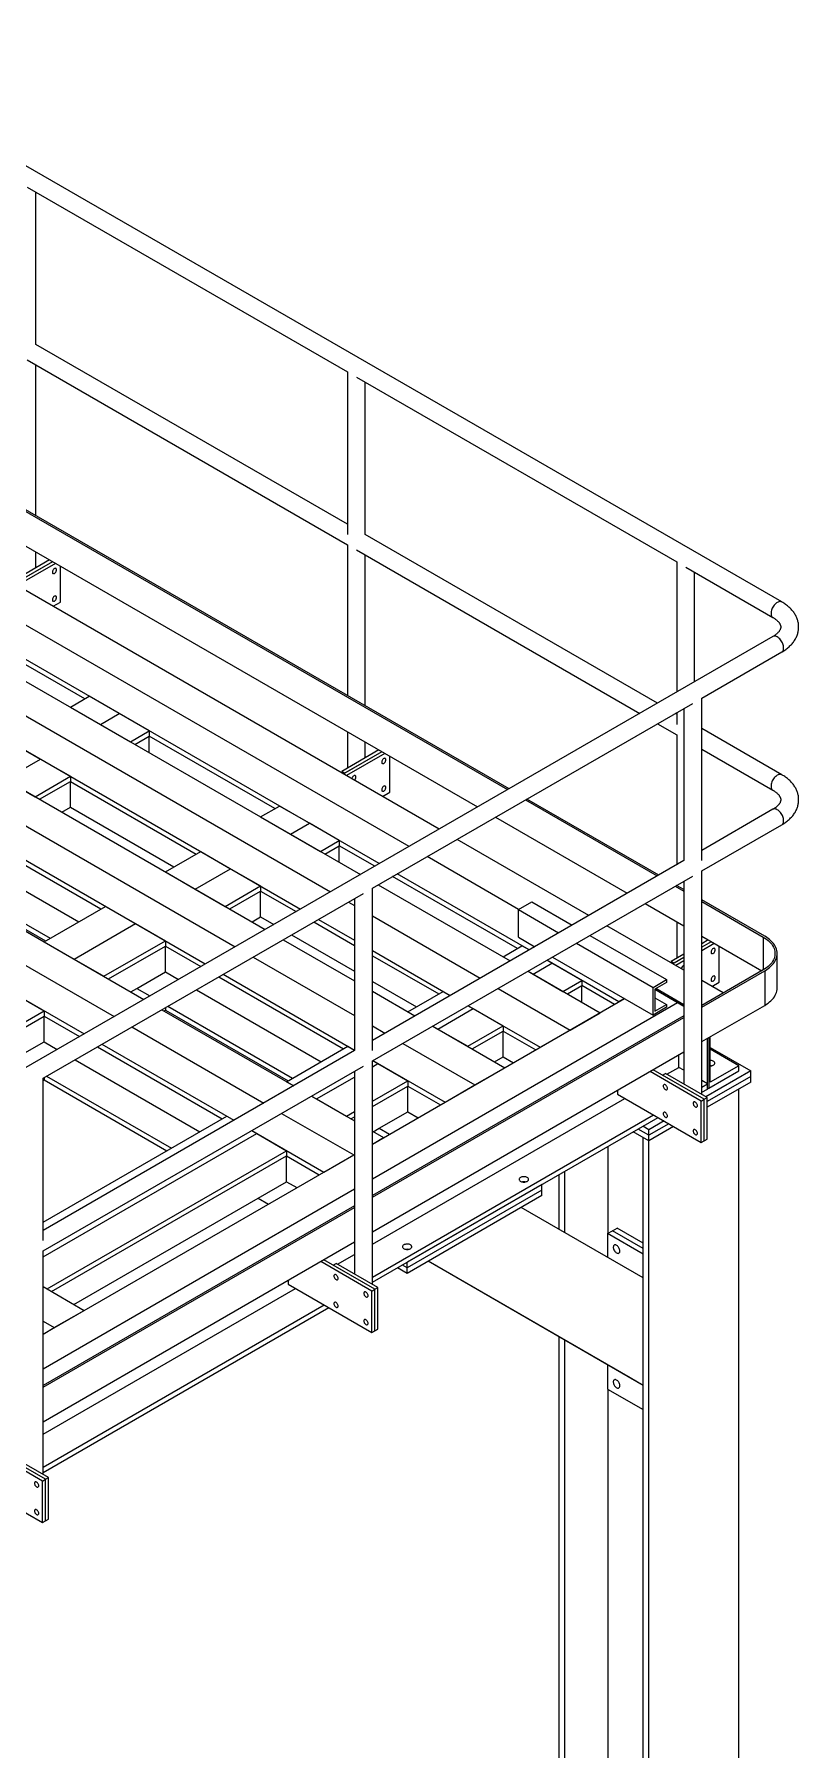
# Model space of a CAD drawing. Header units: millimetres. Extents: x 0 to 16187, y -20471 to 6290.
# Drawn here: x 861.4 to 951.6, y 1918.7 to 2121.3 of the extents above; entities that cross this region are included whole.
import ezdxf

# ---------------------------------------------------------------- set-up
doc = ezdxf.new("R2010")
doc.units = ezdxf.units.MM

msp = doc.modelspace()

# ---------------------------------------------------------------- linework, layer by layer
at = {"color": 7, "linetype": 'Continuous', "lineweight": 25}
for p, q in [((949.62123, 2054.26641), (798.68929, 2141.39757)), ((860.48861, 2103.28523), (898.32439, 2081.44309)), ((861.54352, 2084.69907), (861.54352, 2102.67624)), ((797.98505, 2100.93897), (917.23522, 2032.09731)), ((917.412, 2032.19936), (798.16183, 2101.04102)), ((797.98505, 2096.85626), (913.69911, 2030.05596)), ((909.15926, 2027.43516), (794.6263, 2093.55363)), ((905.62372, 2025.39414), (791.09076, 2091.51261)), ((792.39891, 2084.1037), (899.8608, 2022.06727)), ((902.08819, 2023.35312), (794.6263, 2085.38955)), ((898.32439, 2063.46592), (861.54352, 2084.69907)), ((788.86338, 2082.06268), (896.32527, 2020.02625)), ((860.48861, 2082.87171), (898.32439, 2061.02957)), ((861.54352, 2064.45155), (861.54352, 2082.26272)), ((785.32784, 2080.02166), (892.78973, 2017.98523)), ((898.32439, 2081.44309), (898.32439, 2062.24785)), ((899.37948, 2080.834), (937.21527, 2058.99187)), ((900.43439, 2062.24785), (900.43439, 2080.22501)), ((781.15591, 2077.61326), (888.6178, 2015.57683)), ((777.62038, 2075.57224), (885.08227, 2013.53581)), ((774.08484, 2073.53122), (881.54674, 2011.49479)), ((766.837, 2069.34713), (874.29889, 2007.3107)), ((763.30147, 2067.30611), (870.76336, 2005.26968)), ((759.76593, 2065.26509), (867.22782, 2003.22866)), ((934.94876, 2042.32312), (900.43439, 2062.24785)), ((861.54352, 2058.29892), (861.54352, 2060.16474)), ((898.32439, 2061.02957), (898.32439, 2043.2184)), ((899.37948, 2060.42048), (932.83859, 2041.10495)), ((900.43439, 2042.00033), (900.43439, 2059.81149)), ((863.15954, 2059.23183), (858.77856, 2056.70274)), ((863.5131, 2059.02773), (858.97324, 2056.40693)), ((863.5131, 2059.02773), (859.13211, 2056.49864)), ((863.86665, 2058.82363), (859.3268, 2056.20282)), ((864.43541, 2054.25272), (864.43541, 2058.49529)), ((937.21527, 2058.99187), (937.21527, 2043.63155)), ((938.27035, 2058.38278), (948.56632, 2052.43905)), ((939.32527, 2044.84962), (939.32527, 2057.77379)), ((867.31679, 2042.81381), (846.10367, 2055.05989)), ((863.57013, 2053.7532), (864.43541, 2054.25272)), ((948.56632, 2050.18437), (724.3074, 1920.72245)), ((940.16566, 2042.89842), (949.62123, 2048.35701)), ((865.61982, 2041.83417), (867.8472, 2043.12002)), ((865.61982, 2041.83417), (869.15535, 2039.79315)), ((871.38274, 2041.079), (867.8472, 2043.12002)), ((901.27479, 2020.4472), (939.11058, 2042.28933)), ((937.21527, 2041.0147), (937.05893, 2041.10495)), ((937.21527, 2041.1952), (937.21527, 2039.79662)), ((938.05566, 2041.68035), (938.05566, 2023.70318)), ((940.16566, 2023.70318), (940.16566, 2042.89842)), ((869.15535, 2039.79315), (871.38274, 2041.079)), ((869.15535, 2039.79315), (872.69088, 2037.75213)), ((874.91827, 2039.03798), (871.38274, 2041.079)), ((934.94876, 2039.88677), (937.21527, 2038.57835)), ((949.62123, 2033.85289), (940.16566, 2039.31147)), ((858.54875, 2037.75213), (862.08428, 2035.71111)), ((872.69088, 2037.75213), (874.91827, 2039.03798)), ((873.2213, 2037.44593), (874.91827, 2038.42557)), ((874.91827, 2039.03798), (874.91827, 2038.42557)), ((874.91827, 2036.46629), (874.91827, 2038.42557)), ((889.76743, 2029.85334), (874.91827, 2038.42557)), ((898.32439, 2038.9316), (898.32439, 2034.62962)), ((900.43439, 2035.8477), (900.43439, 2037.71352)), ((937.21527, 2038.57835), (937.21527, 2023.21803)), ((857.91235, 2033.30271), (862.08428, 2035.71111)), ((862.08428, 2035.71111), (865.61982, 2033.67009)), ((902.05042, 2036.78061), (897.66943, 2034.25152)), ((902.40397, 2036.57651), (897.86412, 2033.9557)), ((902.40397, 2036.57651), (898.02299, 2034.04742)), ((902.75752, 2036.3724), (898.21767, 2033.7516)), ((903.32629, 2031.8015), (903.32629, 2036.04407)), ((940.16566, 2036.87512), (948.56632, 2032.02553)), ((857.91235, 2033.30271), (861.44789, 2031.26169)), ((861.44789, 2031.26169), (865.61982, 2033.67009)), ((861.9783, 2030.95549), (865.61982, 2033.05769)), ((865.61982, 2033.67009), (865.61982, 2033.05769)), ((865.61982, 2030.01544), (865.61982, 2033.05769)), ((865.61982, 2033.05769), (880.46897, 2024.48545)), ((898.02299, 2034.04742), (897.66943, 2034.25152)), ((897.66943, 2034.25152), (897.66943, 2034.06809)), ((902.461, 2031.30198), (903.32629, 2031.8015)), ((935.09254, 2021.9926), (919.52217, 2030.98119)), ((864.61325, 2029.43436), (865.61982, 2030.01544)), ((865.61982, 2030.01544), (877.83402, 2022.96433)), ((888.07046, 2028.8737), (890.29784, 2030.15954)), ((893.83338, 2028.11852), (890.29784, 2030.15954)), ((919.34539, 2030.87914), (934.91576, 2021.89055)), ((948.56632, 2029.77085), (940.16566, 2024.92125)), ((888.07046, 2028.8737), (891.60599, 2026.83268)), ((891.60599, 2026.83268), (893.83338, 2028.11852)), ((897.36891, 2026.0775), (893.83338, 2028.11852)), ((915.80928, 2028.83778), (931.37965, 2019.8492)), ((940.16566, 2022.4849), (949.62123, 2027.94349)), ((854.37682, 2026.56724), (869.22598, 2017.99501)), ((891.60599, 2026.83268), (895.14152, 2024.79166)), ((895.14152, 2024.79166), (897.36891, 2026.0775)), ((895.67194, 2024.48545), (897.36891, 2025.46509)), ((897.36891, 2026.0775), (897.36891, 2025.46509)), ((897.36891, 2023.50581), (897.36891, 2025.46509)), ((901.55777, 2023.04691), (897.36891, 2025.46509)), ((926.8398, 2017.2284), (911.26943, 2026.21698)), ((854.37682, 2023.525), (866.59103, 2016.47388)), ((876.82746, 2022.38325), (880.99939, 2024.79166)), ((880.99939, 2024.79166), (884.53492, 2022.75063)), ((938.05566, 2023.70318), (901.27479, 2002.47003)), ((918.5457, 2017.93444), (907.73389, 2024.17596)), ((851.00038, 2021.57582), (863.21459, 2014.52471)), ((876.82746, 2022.38325), (880.36299, 2020.34223)), ((880.36299, 2020.34223), (884.53492, 2022.75063)), ((884.53492, 2022.75063), (888.07046, 2020.70961)), ((901.27479, 2000.03368), (939.11058, 2021.87581)), ((901.97097, 2020.8491), (917.54134, 2011.86051)), ((918.40525, 2013.32107), (903.66794, 2021.82874)), ((919.76873, 2013.14636), (904.19836, 2022.13494)), ((938.05566, 2021.26683), (938.05566, 1997.30303)), ((940.16566, 1996.08495), (940.16566, 2022.4849)), ((854.37682, 2019.01424), (862.68417, 2014.21851)), ((862.38392, 1997.99598), (900.2197, 2019.83811)), ((880.36299, 2020.34223), (883.89853, 2018.30121)), ((883.89853, 2018.30121), (888.07046, 2020.70961)), ((884.42894, 2017.99501), (888.07046, 2020.09721)), ((888.07046, 2020.70961), (888.07046, 2020.09721)), ((888.07046, 2017.05496), (888.07046, 2020.09721)), ((888.07046, 2020.09721), (892.25932, 2017.67903)), ((898.43544, 2018.80808), (899.16479, 2018.38703)), ((899.16479, 2019.22912), (899.16479, 2001.25195)), ((901.27479, 2001.25195), (901.27479, 2020.4472)), ((918.5114, 2017.91464), (920.10239, 2018.8331)), ((920.10239, 2018.8331), (924.86096, 2016.08604)), ((937.02593, 2020.67238), (938.05566, 2020.07793)), ((938.05566, 2020.28203), (937.20271, 2020.77443)), ((937.21527, 2020.78168), (937.21527, 2020.76718)), ((947.60178, 2014.77117), (940.16566, 2019.06395)), ((940.16566, 2018.85985), (947.425, 2014.66912)), ((862.50855, 2014.11712), (869.75639, 2018.30121)), ((869.75639, 2018.30121), (873.29193, 2016.26019)), ((887.06389, 2016.47388), (888.07046, 2017.05496)), ((888.07046, 2017.05496), (889.62437, 2016.15791)), ((901.27479, 2017.16896), (914.00581, 2009.81949)), ((918.5114, 2017.91464), (923.26997, 2015.16758)), ((918.5114, 2014.64848), (918.5114, 2017.91464)), ((933.48983, 2018.63102), (938.05566, 2015.99522)), ((866.04408, 2012.0761), (873.29193, 2016.26019)), ((873.29193, 2016.26019), (876.82746, 2014.21917)), ((891.73454, 2014.93973), (899.16479, 2010.65034)), ((894.36949, 2016.46086), (899.16479, 2013.69259)), ((894.89991, 2016.76706), (899.16479, 2014.30499)), ((926.97113, 2014.86786), (936.0123, 2009.64851)), ((938.05566, 2010.75362), (928.94997, 2016.01022)), ((937.21527, 2016.48037), (937.21527, 2012.1784)), ((940.16566, 2014.77715), (947.24765, 2010.6888)), ((862.50855, 2014.11712), (866.04408, 2012.0761)), ((869.57961, 2010.03508), (876.82746, 2014.21917)), ((870.11003, 2009.72888), (876.82746, 2013.60676)), ((876.82746, 2014.21917), (876.82746, 2013.60676)), ((876.82746, 2010.56452), (876.82746, 2013.60676)), ((876.82746, 2013.60676), (881.01632, 2011.18859)), ((890.72798, 2014.35865), (899.16479, 2009.48819)), ((901.27479, 2013.08692), (910.47028, 2007.77847)), ((916.70828, 2012.34143), (918.93567, 2013.62727)), ((918.5114, 2014.64848), (920.44109, 2013.5345)), ((919.76873, 2013.14636), (918.93567, 2013.62727)), ((925.38014, 2013.9494), (934.42131, 2008.73005)), ((940.94129, 2014.32939), (940.16566, 2013.88162)), ((941.29484, 2014.12528), (940.16566, 2013.47342)), ((941.6484, 2013.92118), (940.16566, 2013.06522)), ((942.21716, 2009.35028), (942.21716, 2013.59284)), ((947.425, 2014.66912), (947.425, 2010.79119)), ((949.06624, 2008.64745), (949.06624, 2012.73015)), ((866.04408, 2012.0761), (869.57961, 2010.03508)), ((887.19244, 2012.31763), (899.16479, 2005.40615)), ((901.27479, 2012.47451), (909.1068, 2007.95319)), ((916.70828, 2012.34143), (917.54134, 2011.86051)), ((920.24382, 2010.30041), (922.4712, 2011.58625)), ((922.4712, 2011.58625), (921.8789, 2011.92818)), ((930.3908, 2007.01437), (921.8789, 2011.92818)), ((926.00674, 2009.54523), (922.4712, 2011.58625)), ((922.55126, 2012.31632), (934.42131, 2005.46389)), ((938.05566, 2012.66355), (936.5603, 2011.8003)), ((936.91386, 2011.59619), (936.5603, 2011.8003)), ((936.5603, 2011.8003), (936.5603, 2011.61687)), ((938.05566, 2012.25534), (936.75499, 2011.50448)), ((938.05566, 2012.25534), (936.91386, 2011.59619)), ((938.05566, 2011.84714), (937.10854, 2011.30038)), ((947.425, 2010.79119), (940.16566, 2006.60046)), ((873.45102, 2008.61534), (876.82746, 2010.56452)), ((876.82746, 2010.56452), (878.38137, 2009.66746)), ((883.12649, 2009.97041), (897.8638, 2001.46274)), ((883.65691, 2010.27661), (899.16479, 2001.3241)), ((901.27479, 2009.43226), (906.47185, 2006.43206)), ((919.65152, 2010.64234), (920.24382, 2010.30041)), ((919.65152, 2010.64234), (928.16341, 2005.72853)), ((920.24382, 2010.30041), (923.77935, 2008.25939)), ((923.77935, 2008.25939), (926.00674, 2009.54523)), ((924.30977, 2007.95319), (926.00674, 2008.93283)), ((926.00674, 2009.54523), (926.00674, 2008.93283)), ((926.00674, 2006.97355), (926.00674, 2008.93283)), ((929.86038, 2006.70817), (926.00674, 2008.93283)), ((934.42131, 2008.73005), (936.0123, 2009.64851)), ((934.42131, 2005.46389), (934.42131, 2008.73005)), ((936.0123, 2009.3219), (934.63344, 2008.5259)), ((936.0123, 2009.64851), (936.0123, 2009.3219)), ((940.16566, 2006.39636), (947.60178, 2010.68913)), ((942.70779, 2008.068), (940.16566, 2009.53554)), ((941.35187, 2008.85076), (942.21716, 2009.35028)), ((947.60178, 2010.68913), (947.60178, 2006.60643)), ((858.97301, 2007.99406), (862.50855, 2005.95304)), ((872.74498, 2008.20775), (873.45102, 2008.61534)), ((873.45102, 2008.61534), (875.00494, 2007.71829)), ((880.49154, 2008.44929), (895.22885, 1999.94162)), ((901.27479, 2008.27011), (906.29835, 2005.37007)), ((901.27479, 1990.20605), (931.06315, 2007.40251)), ((901.27479, 1986.12401), (937.30277, 2006.92252)), ((905.46528, 2005.85099), (909.63721, 2008.25939)), ((909.63721, 2008.25939), (910.47028, 2007.77847)), ((916.11598, 2008.60132), (924.62788, 2003.68751)), ((931.06315, 2007.40251), (930.3908, 2007.01437)), ((934.63344, 2008.5259), (934.63344, 2005.91297)), ((938.05566, 2006.48789), (934.63344, 2008.46349)), ((937.30277, 2006.92252), (934.63344, 2008.46349)), ((934.63344, 2007.50496), (936.0123, 2006.70897)), ((934.63344, 2005.91297), (936.0123, 2006.70897)), ((938.05566, 2006.67158), (934.73849, 2008.58654)), ((936.0123, 2006.70897), (936.0123, 2006.38235)), ((938.05566, 2006.48789), (937.30277, 2006.92252)), ((834.22428, 1989.62488), (862.50855, 2005.95304)), ((834.75469, 1989.31867), (862.50855, 2005.34063)), ((862.50855, 2005.95304), (862.50855, 2005.34063)), ((862.50855, 2002.29838), (862.50855, 2005.34063)), ((862.50855, 2005.34063), (866.69741, 2002.92245)), ((876.40906, 2006.09252), (891.97943, 1997.10394)), ((876.65183, 2005.95237), (876.82746, 2006.05376)), ((876.82746, 2006.33406), (876.82746, 2006.05376)), ((876.82746, 2006.05376), (891.322, 1997.68624)), ((877.11511, 2006.50011), (891.85242, 1997.99245)), ((938.05566, 2005.38238), (901.27479, 1984.14923)), ((901.27479, 1983.94513), (938.05566, 2005.17828)), ((905.46528, 2005.85099), (906.29835, 2005.37007)), ((909.00082, 2003.80997), (913.17275, 2006.21837)), ((912.58045, 2006.5603), (913.17275, 2006.21837)), ((912.58045, 2006.5603), (921.09234, 2001.64649)), ((913.17275, 2006.21837), (916.70828, 2004.17735)), ((924.62788, 2003.68751), (928.16341, 2005.72853)), ((936.0123, 2006.38235), (934.42131, 2005.46389)), ((940.16566, 2002.31365), (947.60178, 2006.60643)), ((872.87353, 2004.0515), (888.4439, 1995.06292)), ((901.27479, 2004.18807), (902.76281, 2003.32905)), ((908.40852, 2004.15189), (909.00082, 2003.80997)), ((908.40852, 2004.15189), (916.92041, 1999.23808)), ((909.00082, 2003.80997), (912.53635, 2001.76895)), ((912.53635, 2001.76895), (916.70828, 2004.17735)), ((913.06677, 2001.46274), (916.70828, 2003.56494)), ((916.70828, 2004.17735), (916.70828, 2003.56494)), ((916.70828, 2000.5227), (916.70828, 2003.56494)), ((916.70828, 2003.56494), (920.56193, 2001.34028)), ((921.09234, 2001.64649), (924.62788, 2003.68751)), ((940.8383, 1996.71609), (940.8383, 2002.70196)), ((940.9974, 2002.7938), (940.9974, 1996.80794)), ((941.1565, 1997.51219), (941.1565, 2002.88565)), ((859.13211, 2000.34921), (862.50855, 2002.29838)), ((899.16479, 2001.25195), (862.38392, 1980.01881)), ((862.50855, 2002.29838), (864.06246, 2001.40133)), ((868.80758, 2001.70428), (883.54489, 1993.19661)), ((869.338, 2002.01048), (884.90837, 1993.0219)), ((891.14637, 1997.58485), (898.39422, 2001.76895)), ((898.39422, 2001.76895), (899.16479, 2001.3241)), ((901.27479, 1979.86243), (938.05566, 2001.09557)), ((904.87298, 2002.11087), (913.38488, 1997.19706)), ((937.46187, 1999.27767), (937.46187, 2000.75278)), ((941.1565, 2001.61454), (945.94715, 1998.84896)), ((944.53293, 1999.46137), (941.1565, 2001.41054)), ((862.38392, 1977.58246), (900.2197, 1999.42459)), ((866.17263, 2000.18315), (880.90994, 1991.67549)), ((899.16479, 1998.8156), (899.16479, 1974.85181)), ((901.27479, 1973.63373), (901.27479, 2000.03368)), ((901.27479, 1999.34982), (901.92975, 1999.72793)), ((901.33745, 2000.06985), (901.92975, 1999.72793)), ((901.33745, 2000.06985), (909.84935, 1995.15604)), ((901.92975, 1999.72793), (905.46528, 1997.68691)), ((913.38488, 1997.19706), (916.92041, 1999.23808)), ((915.70172, 1999.94162), (916.70828, 2000.5227)), ((916.70828, 2000.5227), (917.92698, 1999.81916)), ((940.11352, 1995.29865), (934.06376, 1998.7911)), ((940.46707, 1995.50275), (934.41731, 1998.9952)), ((935.51732, 1998.36018), (935.87088, 1998.56428)), ((940.82062, 1995.70685), (935.87088, 1998.56428)), ((936.04849, 1998.46175), (937.46187, 1999.27767)), ((938.05566, 1998.93488), (937.46187, 1999.27767)), ((945.94715, 1998.84896), (940.66244, 1995.79817)), ((940.9974, 1996.80794), (944.53293, 1998.84896)), ((944.53293, 1999.46137), (941.1565, 1997.51219)), ((944.53293, 1998.84896), (944.53293, 1999.46137)), ((945.94715, 1998.19573), (945.94715, 1998.84896)), ((862.38392, 1978.80073), (862.38392, 1997.99598)), ((862.38392, 1997.71568), (862.50855, 1997.78763)), ((862.50855, 1998.06792), (862.50855, 1997.78763)), ((862.50855, 1997.78763), (877.00309, 1989.42011)), ((862.79619, 1998.23398), (877.5335, 1989.72631)), ((891.14637, 1997.58485), (891.97943, 1997.10394)), ((894.68191, 1995.54383), (899.16479, 1998.13175)), ((901.27479, 1995.26778), (905.46528, 1997.68691)), ((901.27479, 1994.65538), (905.46528, 1997.0745)), ((905.46528, 1997.68691), (905.46528, 1997.0745)), ((905.46528, 1994.03225), (905.46528, 1997.0745)), ((905.46528, 1997.0745), (909.31893, 1994.84984)), ((909.84935, 1995.15604), (913.38488, 1997.19706)), ((930.21402, 1996.56869), (930.21402, 1996.11426)), ((940.46707, 1995.50275), (935.51732, 1998.36018)), ((940.8383, 1997.3285), (940.16566, 1997.71681)), ((940.16566, 1996.94019), (940.8383, 1997.3285)), ((940.16566, 1996.32779), (940.8383, 1996.71609)), ((945.94715, 1998.19573), (940.82062, 1995.23625)), ((945.94715, 1997.5425), (940.82062, 1994.58302)), ((940.8383, 1996.71609), (940.8383, 1997.3285)), ((940.9974, 1996.80794), (940.8383, 1996.71609)), ((944.53293, 1857.75071), (944.53293, 1996.72609)), ((945.94715, 1997.5425), (945.94715, 1998.19573)), ((894.08961, 1995.88576), (894.68191, 1995.54383)), ((894.08961, 1995.88576), (899.16479, 1992.95592)), ((894.68191, 1995.54383), (898.21744, 1993.50281)), ((901.27479, 1978.38732), (931.09805, 1995.60392)), ((930.21402, 1996.11426), (940.11352, 1990.3994)), ((940.11352, 1995.29865), (940.46707, 1995.50275)), ((940.11352, 1990.3994), (940.11352, 1995.29865)), ((940.46707, 1995.50275), (940.82062, 1995.70685)), ((940.46707, 1990.6035), (940.46707, 1995.50275)), ((940.82062, 1990.80761), (940.82062, 1995.70685)), ((862.38392, 1980.98064), (884.0753, 1993.50281)), ((884.0753, 1993.50281), (884.90837, 1993.0219)), ((890.55407, 1993.84474), (899.06597, 1988.93093)), ((898.21744, 1993.50281), (899.16479, 1994.04971)), ((898.74786, 1993.19661), (899.16479, 1993.4373)), ((901.27479, 1974.48897), (934.47448, 1993.65475)), ((901.27479, 1973.87656), (935.0049, 1993.34854)), ((902.08885, 1992.08308), (905.46528, 1994.03225)), ((905.46528, 1994.03225), (906.68398, 1993.32871)), ((935.71201, 1992.94034), (933.92633, 1991.90949)), ((936.27778, 1992.61372), (933.92633, 1991.25626)), ((862.38392, 1976.8986), (887.61084, 1991.46179)), ((887.01854, 1991.80372), (887.61084, 1991.46179)), ((887.01854, 1991.80372), (895.53043, 1986.88991)), ((887.61084, 1991.46179), (891.14637, 1989.42077)), ((901.27479, 1991.73784), (902.6015, 1990.97195)), ((901.27479, 1990.20605), (902.6015, 1990.97195)), ((901.38281, 1991.67549), (902.08885, 1992.08308)), ((902.08885, 1992.08308), (903.30755, 1991.37954)), ((933.92633, 1990.60303), (932.08767, 1991.66446)), ((933.92633, 1991.25626), (932.65345, 1991.99108)), ((933.92633, 1991.90949), (933.21923, 1992.3177)), ((933.25458, 1852.01544), (933.25458, 1990.99082)), ((936.84356, 1992.28711), (933.92633, 1990.60303)), ((933.92633, 1991.25626), (933.92633, 1991.90949)), ((933.92633, 1990.60303), (933.92633, 1991.25626)), ((933.92633, 1851.62765), (933.92633, 1990.60303)), ((940.11352, 1990.3994), (940.46707, 1990.6035)), ((940.46707, 1990.6035), (940.82062, 1990.80761)), ((862.38392, 1967.75483), (899.16479, 1988.98798)), ((862.8621, 1973.09261), (891.14637, 1989.42077)), ((863.39252, 1972.78641), (891.14637, 1988.80837)), ((891.14637, 1989.42077), (891.14637, 1988.80837)), ((891.14637, 1985.76612), (891.14637, 1988.80837)), ((891.14637, 1988.80837), (895.00002, 1986.58371)), ((895.53043, 1986.88991), (899.06597, 1988.93093)), ((899.06597, 1988.93093), (899.16479, 1988.98798)), ((929.10033, 1979.67024), (929.10033, 1989.93991)), ((923.31973, 1980.1363), (923.31973, 1986.60284)), ((923.99148, 1979.74838), (923.99148, 1986.99063)), ((862.38392, 1963.67279), (899.16479, 1984.90594)), ((887.76994, 1983.81695), (891.14637, 1985.76612)), ((891.14637, 1985.76612), (892.36507, 1985.06258)), ((921.2868, 1985.42925), (905.3769, 1976.24466)), ((921.2868, 1984.77602), (905.3769, 1975.59143)), ((921.2868, 1984.77602), (921.2868, 1985.42925)), ((921.2868, 1984.12279), (921.2868, 1984.77602)), ((899.16479, 1982.93116), (862.38392, 1961.69801)), ((862.38392, 1961.49391), (899.16479, 1982.72706)), ((866.02747, 1971.26528), (887.76994, 1983.81695)), ((887.76994, 1983.81695), (888.98863, 1983.11341)), ((921.2868, 1984.12279), (905.3769, 1974.9382)), ((933.25458, 1974.39917), (918.85122, 1982.71676)), ((929.61298, 1979.96619), (930.17867, 1980.29276)), ((933.25458, 1978.51707), (930.17867, 1980.29276)), ((862.38392, 1957.41121), (899.16479, 1978.64435)), ((929.0473, 1979.63963), (929.61298, 1979.96619)), ((929.0473, 1979.63963), (929.0473, 1976.82878)), ((933.25458, 1977.21081), (929.0473, 1979.63963)), ((933.25458, 1977.86394), (929.61298, 1979.96619)), ((862.38392, 1951.18251), (862.38392, 1977.58246)), ((901.22264, 1972.84742), (895.17289, 1976.33987)), ((901.5762, 1973.05153), (895.52644, 1976.54398)), ((897.15761, 1976.01052), (899.16479, 1977.16924)), ((905.3769, 1975.59143), (905.3769, 1976.24466)), ((931.69895, 1962.59459), (907.85076, 1976.36633)), ((933.25458, 1961.69678), (907.85122, 1976.36659)), ((896.62645, 1975.90895), (896.98, 1976.11306)), ((901.5762, 1973.05153), (896.62645, 1975.90895)), ((901.92975, 1973.25563), (896.98, 1976.11306)), ((905.3769, 1974.9382), (904.24534, 1975.59143)), ((905.3769, 1975.59143), (904.81112, 1975.91804)), ((905.3769, 1974.9382), (905.3769, 1975.59143)), ((862.38392, 1973.36866), (862.8621, 1973.09261)), ((862.38392, 1973.36866), (867.24616, 1970.56175)), ((862.38392, 1955.9361), (892.20718, 1973.1527)), ((891.32315, 1974.11747), (891.32315, 1973.66304)), ((891.32315, 1973.66304), (901.22264, 1967.94818)), ((901.22264, 1972.84742), (901.5762, 1973.05153)), ((901.22264, 1967.94818), (901.22264, 1972.84742)), ((901.5762, 1973.05153), (901.92975, 1973.25563)), ((901.5762, 1968.15228), (901.5762, 1973.05153)), ((901.92975, 1968.35638), (901.92975, 1973.25563)), ((862.38392, 1952.03775), (895.58361, 1971.20352)), ((862.38392, 1951.42534), (896.11403, 1970.89732)), ((863.71063, 1968.52073), (867.24616, 1970.56175)), ((862.38392, 1969.28662), (863.71063, 1968.52073)), ((862.38392, 1967.75483), (863.71063, 1968.52073)), ((901.22264, 1967.94818), (901.5762, 1968.15228)), ((901.5762, 1968.15228), (901.92975, 1968.35638)), ((923.31973, 1857.75071), (923.31973, 1967.43338)), ((923.99148, 1857.36291), (923.99148, 1967.04546)), ((929.0473, 1964.12585), (929.0473, 1961.26746)), ((933.25458, 1961.69654), (931.69895, 1962.59459)), ((929.0473, 1961.26746), (933.25458, 1958.83865)), ((929.10033, 1860.31219), (929.10033, 1961.23685)), ((862.68532, 1950.6003), (856.63557, 1954.09275)), ((862.33177, 1950.3962), (856.28201, 1953.88865)), ((862.68532, 1950.6003), (857.73558, 1953.45773)), ((863.03888, 1950.8044), (858.08913, 1953.66183)), ((852.43228, 1951.21181), (862.33177, 1945.49696)), ((862.33177, 1950.3962), (862.68532, 1950.6003)), ((862.33177, 1945.49696), (862.33177, 1950.3962)), ((862.68532, 1950.6003), (863.03888, 1950.8044)), ((862.68532, 1945.70106), (862.68532, 1950.6003)), ((863.03888, 1945.90516), (863.03888, 1950.8044)), ((862.68532, 1945.70106), (863.03888, 1945.90516)), ((862.33177, 1945.49696), (862.68532, 1945.70106))]:
    msp.add_line(p, q, dxfattribs=at)
at = {"color": 7, "linetype": 'Continuous', "lineweight": 25, "flags": 128}
for points in [[(863.97579, 2058.07009), (863.96959, 2058.1301), (863.95128, 2058.17994), (863.9218, 2058.21711), (863.88261, 2058.23974), (863.83569, 2058.2467), (863.78338, 2058.23764), (863.72831, 2058.21301), (863.67324, 2058.17405), (863.62093, 2058.12272), (863.574, 2058.06158), (863.53481, 2057.99371), (863.50533, 2057.9225), (863.48702, 2057.85153), (863.48082, 2057.78435), (863.48702, 2057.72434), (863.50533, 2057.6745), (863.53481, 2057.63733), (863.574, 2057.6147), (863.62093, 2057.60774), (863.67324, 2057.61681), (863.72831, 2057.64143), (863.78338, 2057.68039), (863.83569, 2057.73172), (863.88261, 2057.79286), (863.9218, 2057.86074), (863.95128, 2057.93194), (863.96959, 2058.00292), (863.97579, 2058.07009)], [(863.97579, 2054.80393), (863.96959, 2054.86394), (863.95128, 2054.91378), (863.9218, 2054.95095), (863.88261, 2054.97358), (863.83569, 2054.98053), (863.78338, 2054.97147), (863.72831, 2054.94685), (863.67324, 2054.90789), (863.62093, 2054.85656), (863.574, 2054.79542), (863.53481, 2054.72754), (863.50533, 2054.65633), (863.48702, 2054.58536), (863.48082, 2054.51819), (863.48702, 2054.45817), (863.50533, 2054.40834), (863.53481, 2054.37117), (863.574, 2054.34854), (863.62093, 2054.34158), (863.67324, 2054.35064), (863.72831, 2054.37527), (863.78338, 2054.41423), (863.83569, 2054.46556), (863.88261, 2054.5267), (863.9218, 2054.59457), (863.95128, 2054.66578), (863.96959, 2054.73675), (863.97579, 2054.80393)], [(949.09377, 2054.21418), (948.9964, 2054.1506), (948.90069, 2054.07336), (948.80829, 2053.9838), (948.72077, 2053.88344), (948.63964, 2053.774), (948.56627, 2053.65735), (948.50193, 2053.53548), (948.44772, 2053.41049), (948.40456, 2053.28452), (948.37319, 2053.15971), (948.35416, 2053.0382), (948.34777, 2052.92207), (948.35416, 2052.81332), (948.37319, 2052.71379), (948.40456, 2052.62519), (948.44772, 2052.54904), (948.50193, 2052.48665), (948.56625, 2052.43908)], [(949.62129, 2054.26637), (949.62127, 2054.26638), (949.54791, 2054.29833), (949.46677, 2054.31409), (949.37925, 2054.31341), (949.28685, 2054.29629), (949.19114, 2054.26302), (949.09377, 2054.21418)], [(949.09377, 2050.13214), (948.9964, 2050.18098), (948.90069, 2050.21425), (948.80829, 2050.23137), (948.72077, 2050.23205), (948.63964, 2050.21629), (948.56632, 2050.18437)], [(949.62123, 2048.35701), (949.62127, 2048.35703), (949.68561, 2048.40461), (949.73983, 2048.467), (949.78298, 2048.54315), (949.81435, 2048.63175), (949.83339, 2048.73127), (949.83977, 2048.84003), (949.83339, 2048.95616), (949.81435, 2049.07767), (949.78298, 2049.20248), (949.73983, 2049.32845), (949.68561, 2049.45344), (949.62127, 2049.57531), (949.54791, 2049.69196), (949.46677, 2049.8014), (949.37925, 2049.90176), (949.28685, 2049.99132), (949.19114, 2050.06856), (949.09377, 2050.13214)], [(902.86667, 2035.61887), (902.86046, 2035.67888), (902.84216, 2035.72872), (902.81267, 2035.76589), (902.77349, 2035.78852), (902.72656, 2035.79548), (902.67425, 2035.78641), (902.61918, 2035.76179), (902.56411, 2035.72283), (902.5118, 2035.6715), (902.46487, 2035.61036), (902.42569, 2035.54248), (902.3962, 2035.47127), (902.3779, 2035.4003), (902.37169, 2035.33313), (902.3779, 2035.27311), (902.3962, 2035.22328), (902.42569, 2035.18611), (902.46487, 2035.16348), (902.5118, 2035.15652), (902.56411, 2035.16558), (902.61918, 2035.19021), (902.67425, 2035.22917), (902.72656, 2035.2805), (902.77349, 2035.34164), (902.81267, 2035.40951), (902.84216, 2035.48072), (902.86046, 2035.55169), (902.86667, 2035.61887)], [(899.33113, 2033.57785), (899.32493, 2033.63786), (899.30662, 2033.6877), (899.27714, 2033.72487), (899.23795, 2033.7475), (899.19103, 2033.75445), (899.13872, 2033.74539), (899.08365, 2033.72077), (899.02857, 2033.68181), (898.97626, 2033.63048), (898.92934, 2033.56934), (898.89015, 2033.50146), (898.86067, 2033.43025), (898.8483, 2033.38754)], [(949.09377, 2033.80066), (948.9964, 2033.73708), (948.90069, 2033.65984), (948.80829, 2033.57028), (948.72077, 2033.46992), (948.63964, 2033.36048), (948.56627, 2033.24383), (948.50193, 2033.12196), (948.44772, 2032.99697), (948.40456, 2032.871), (948.37319, 2032.74619), (948.35416, 2032.62468), (948.34777, 2032.50855), (948.35416, 2032.39979), (948.37319, 2032.30027), (948.40456, 2032.21167), (948.44772, 2032.13552), (948.50193, 2032.07313), (948.56625, 2032.02556)], [(949.62129, 2033.85285), (949.62127, 2033.85286), (949.54791, 2033.88481), (949.46677, 2033.90057), (949.37925, 2033.89989), (949.28685, 2033.88277), (949.19114, 2033.8495), (949.09377, 2033.80066)], [(902.86667, 2032.35271), (902.86046, 2032.41272), (902.84216, 2032.46256), (902.81267, 2032.49972), (902.77349, 2032.52235), (902.72656, 2032.52931), (902.67425, 2032.52025), (902.61918, 2032.49562), (902.56411, 2032.45667), (902.5118, 2032.40533), (902.46487, 2032.3442), (902.42569, 2032.27632), (902.3962, 2032.20511), (902.3779, 2032.13414), (902.37169, 2032.06696), (902.3779, 2032.00695), (902.3962, 2031.95711), (902.42569, 2031.91995), (902.46487, 2031.89732), (902.5118, 2031.89036), (902.56411, 2031.89942), (902.61918, 2031.92405), (902.67425, 2031.963), (902.72656, 2032.01434), (902.77349, 2032.07547), (902.81267, 2032.14335), (902.84216, 2032.21456), (902.86046, 2032.28553), (902.86667, 2032.35271)], [(949.09377, 2029.71862), (948.9964, 2029.76746), (948.90069, 2029.80073), (948.80829, 2029.81785), (948.72077, 2029.81853), (948.63964, 2029.80277), (948.56632, 2029.77085)], [(949.62123, 2027.94349), (949.62127, 2027.94351), (949.68561, 2027.99109), (949.73983, 2028.05348), (949.78298, 2028.12963), (949.81435, 2028.21823), (949.83339, 2028.31775), (949.83977, 2028.42651), (949.83339, 2028.54264), (949.81435, 2028.66415), (949.78298, 2028.78896), (949.73983, 2028.91493), (949.68561, 2029.03992), (949.62127, 2029.16179), (949.54791, 2029.27844), (949.46677, 2029.38788), (949.37925, 2029.48824), (949.28685, 2029.5778), (949.19114, 2029.65504), (949.09377, 2029.71862)], [(947.60178, 2010.68913), (947.8088, 2010.81609), (948.00216, 2010.95003), (948.18116, 2011.09047), (948.34515, 2011.23689), (948.49352, 2011.38876), (948.62574, 2011.54552), (948.74132, 2011.70661), (948.83985, 2011.87143), (948.92095, 2012.03938), (948.98434, 2012.20986), (949.02979, 2012.38223), (949.05712, 2012.55588), (949.06624, 2012.73015), (949.05712, 2012.90443), (949.02979, 2013.07808), (948.98434, 2013.25045), (948.92095, 2013.42092), (948.83985, 2013.58888), (948.74132, 2013.7537), (948.62574, 2013.91479), (948.49352, 2014.07155), (948.34515, 2014.22342), (948.18116, 2014.36984), (948.00216, 2014.51028), (947.8088, 2014.64422), (947.60178, 2014.77117)], [(941.75754, 2013.16765), (941.75133, 2013.22766), (941.73303, 2013.2775), (941.70355, 2013.31466), (941.66436, 2013.33729), (941.61743, 2013.34425), (941.56512, 2013.33519), (941.51005, 2013.31056), (941.45498, 2013.27161), (941.40267, 2013.22027), (941.35575, 2013.15914), (941.31656, 2013.09126), (941.28707, 2013.02005), (941.26877, 2012.94908), (941.26256, 2012.8819), (941.26877, 2012.82189), (941.28707, 2012.77205), (941.31656, 2012.73489), (941.35575, 2012.71226), (941.40267, 2012.7053), (941.45498, 2012.71436), (941.51005, 2012.73899), (941.56512, 2012.77794), (941.61743, 2012.82928), (941.66436, 2012.89042), (941.70355, 2012.95829), (941.73303, 2013.0295), (941.75133, 2013.10047), (941.75754, 2013.16765)], [(947.425, 2014.66912), (947.62927, 2014.54355), (947.81948, 2014.41082), (947.99488, 2014.27145), (948.15477, 2014.12601), (948.29852, 2013.97505), (948.42558, 2013.81918), (948.53543, 2013.65901), (948.62764, 2013.49518), (948.70185, 2013.32833), (948.75776, 2013.15912), (948.79516, 2012.98821), (948.8139, 2012.81629), (948.8139, 2012.64402), (948.79516, 2012.4721), (948.75776, 2012.30119), (948.70185, 2012.13198), (948.62764, 2011.96513), (948.53543, 2011.8013), (948.42558, 2011.64113), (948.29852, 2011.48526), (948.15477, 2011.3343), (947.99488, 2011.18886), (947.81948, 2011.04949), (947.62927, 2010.91676), (947.425, 2010.79119)], [(941.75754, 2009.90148), (941.75133, 2009.9615), (941.73303, 2010.01133), (941.70355, 2010.0485), (941.66436, 2010.07113), (941.61743, 2010.07809), (941.56512, 2010.06903), (941.51005, 2010.0444), (941.45498, 2010.00544), (941.40267, 2009.95411), (941.35575, 2009.89297), (941.31656, 2009.8251), (941.28707, 2009.75389), (941.26877, 2009.68292), (941.26256, 2009.61574), (941.26877, 2009.55573), (941.28707, 2009.50589), (941.31656, 2009.46872), (941.35575, 2009.44609), (941.40267, 2009.43914), (941.45498, 2009.4482), (941.51005, 2009.47282), (941.56512, 2009.51178), (941.61743, 2009.56311), (941.66436, 2009.62425), (941.70355, 2009.69213), (941.73303, 2009.76334), (941.75133, 2009.83431), (941.75754, 2009.90148)], [(947.60178, 2006.60643), (947.8088, 2006.73339), (948.00216, 2006.86733), (948.18116, 2007.00777), (948.34515, 2007.15419), (948.49352, 2007.30606), (948.62574, 2007.46282), (948.74132, 2007.62391), (948.83985, 2007.78873), (948.92095, 2007.95668), (948.98434, 2008.12716), (949.02979, 2008.29953), (949.05712, 2008.47317), (949.06624, 2008.64745)], [(941.1565, 1999.45017), (941.16184, 1999.45009), (941.26022, 1999.45392), (941.35583, 1999.46783), (941.44561, 1999.49137), (941.52666, 1999.52379), (941.59638, 1999.56404), (941.65253, 1999.61083), (941.69331, 1999.66265), (941.71741, 1999.71785), (941.72404, 1999.77464), (941.713, 1999.83121), (941.68464, 1999.88573), (941.63987, 1999.93644), (941.58014, 1999.98173), (941.50736, 2000.02014), (941.42387, 2000.05042), (941.33236, 2000.07161), (941.23576, 2000.08303), (941.1565, 2000.08486)], [(941.1565, 1999.47246), (941.23576, 1999.47063), (941.31964, 1999.46132)], [(936.11836, 1996.78846), (936.11216, 1996.85564), (936.09385, 1996.92661), (936.06437, 1996.99782), (936.02518, 1997.06569), (935.97826, 1997.12683), (935.92595, 1997.17816), (935.87088, 1997.21712), (935.8158, 1997.24175), (935.76349, 1997.25081), (935.71657, 1997.24385), (935.67738, 1997.22122), (935.6479, 1997.18405), (935.62959, 1997.13421), (935.62339, 1997.0742), (935.62959, 1997.00703), (935.6479, 1996.93605), (935.67738, 1996.86484), (935.71657, 1996.79697), (935.76349, 1996.73583), (935.8158, 1996.6845), (935.87088, 1996.64554), (935.92595, 1996.62091), (935.97826, 1996.61185), (936.02518, 1996.61881), (936.06437, 1996.64144), (936.09385, 1996.67861), (936.11216, 1996.72845), (936.11836, 1996.78846)], [(939.6539, 1994.74744), (939.64769, 1994.81461), (939.62939, 1994.88559), (939.5999, 1994.9568), (939.56072, 1995.02467), (939.51379, 1995.08581), (939.46148, 1995.13714), (939.40641, 1995.1761), (939.35134, 1995.20073), (939.29903, 1995.20979), (939.2521, 1995.20283), (939.21292, 1995.1802), (939.18343, 1995.14303), (939.16513, 1995.09319), (939.15892, 1995.03318), (939.16513, 1994.96601), (939.18343, 1994.89503), (939.21292, 1994.82382), (939.2521, 1994.75595), (939.29903, 1994.69481), (939.35134, 1994.64348), (939.40641, 1994.60452), (939.46148, 1994.57989), (939.51379, 1994.57083), (939.56072, 1994.57779), (939.5999, 1994.60042), (939.62939, 1994.63759), (939.64769, 1994.68743), (939.6539, 1994.74744)], [(936.11836, 1993.5223), (936.11216, 1993.58947), (936.09385, 1993.66044), (936.06437, 1993.73165), (936.02518, 1993.79953), (935.97826, 1993.86066), (935.92595, 1993.912), (935.87088, 1993.95096), (935.8158, 1993.97558), (935.76349, 1993.98464), (935.71657, 1993.97769), (935.67738, 1993.95506), (935.6479, 1993.91789), (935.62959, 1993.86805), (935.62339, 1993.80804), (935.62959, 1993.74086), (935.6479, 1993.66989), (935.67738, 1993.59868), (935.71657, 1993.53081), (935.76349, 1993.46967), (935.8158, 1993.41834), (935.87088, 1993.37938), (935.92595, 1993.35475), (935.97826, 1993.34569), (936.02518, 1993.35265), (936.06437, 1993.37528), (936.09385, 1993.41245), (936.11216, 1993.46228), (936.11836, 1993.5223)], [(939.6539, 1991.48128), (939.64769, 1991.54845), (939.62939, 1991.61942), (939.5999, 1991.69063), (939.56072, 1991.75851), (939.51379, 1991.81964), (939.46148, 1991.87098), (939.40641, 1991.90994), (939.35134, 1991.93456), (939.29903, 1991.94362), (939.2521, 1991.93666), (939.21292, 1991.91403), (939.18343, 1991.87687), (939.16513, 1991.82703), (939.15892, 1991.76702), (939.16513, 1991.69984), (939.18343, 1991.62887), (939.21292, 1991.55766), (939.2521, 1991.48979), (939.29903, 1991.42865), (939.35134, 1991.37731), (939.40641, 1991.33836), (939.46148, 1991.31373), (939.51379, 1991.30467), (939.56072, 1991.31163), (939.5999, 1991.33426), (939.62939, 1991.37142), (939.64769, 1991.42126), (939.6539, 1991.48128)], [(919.55439, 1986.26617), (919.47869, 1986.30265), (919.39294, 1986.33074), (919.29987, 1986.34954), (919.20248, 1986.35845), (919.1039, 1986.35717), (919.0073, 1986.34575), (918.91578, 1986.32456), (918.83229, 1986.29428), (918.75951, 1986.25587), (918.69978, 1986.21058), (918.65501, 1986.15986), (918.62666, 1986.10535), (918.61562, 1986.04878), (918.62225, 1985.99199), (918.64634, 1985.93679), (918.68712, 1985.88496), (918.74327, 1985.83817), (918.813, 1985.79792), (918.89405, 1985.76551), (918.98382, 1985.74197), (919.07944, 1985.72806), (919.17782, 1985.72423), (919.2758, 1985.7306), (919.37024, 1985.74697), (919.4581, 1985.77282), (919.53655, 1985.8073), (919.60307, 1985.84931), (919.65553, 1985.89751), (919.69224, 1985.95034), (919.71202, 1986.00611), (919.71423, 1986.06302), (919.69881, 1986.11924), (919.66624, 1986.17297), (919.61758, 1986.22247), (919.55439, 1986.26617)], [(905.7658, 1978.30619), (905.69011, 1978.34267), (905.60435, 1978.37076), (905.51128, 1978.38956), (905.41389, 1978.39847), (905.31532, 1978.39719), (905.21872, 1978.38577), (905.1272, 1978.36458), (905.04371, 1978.3343), (904.97093, 1978.29589), (904.9112, 1978.2506), (904.86643, 1978.19988), (904.83807, 1978.14537), (904.82703, 1978.0888), (904.83367, 1978.03201), (904.85776, 1977.97681), (904.89854, 1977.92499), (904.95469, 1977.8782), (905.02441, 1977.83795), (905.10547, 1977.80553), (905.19524, 1977.78199), (905.29086, 1977.76808), (905.38924, 1977.76425), (905.48722, 1977.77062), (905.58166, 1977.78699), (905.66951, 1977.81284), (905.74796, 1977.84732), (905.81449, 1977.88934), (905.86695, 1977.93753), (905.90366, 1977.99036), (905.92344, 1978.04613), (905.92565, 1978.10304), (905.91022, 1978.15926), (905.87766, 1978.21299), (905.829, 1978.26249), (905.7658, 1978.30619)], [(930.10796, 1977.35341), (930.1774, 1977.32054), (930.24461, 1977.30316), (930.30743, 1977.30183), (930.36383, 1977.31659), (930.41202, 1977.34697), (930.45043, 1977.39199), (930.47783, 1977.45021), (930.49334, 1977.51975), (930.49647, 1977.59837), (930.48711, 1977.68356), (930.46557, 1977.77257), (930.43253, 1977.86255), (930.38906, 1977.95059), (930.33655, 1978.03387), (930.2767, 1978.10972), (930.21142, 1978.1757), (930.14282, 1978.22968), (930.07309, 1978.26993), (930.00449, 1978.29515), (929.93921, 1978.30455), (929.87936, 1978.2978), (929.82685, 1978.27514), (929.78338, 1978.23729), (929.75034, 1978.18546), (929.7288, 1978.12133), (929.71944, 1978.04695), (929.72257, 1977.96471), (929.73808, 1977.87726), (929.76548, 1977.7874), (929.80389, 1977.69803), (929.85208, 1977.61202), (929.90848, 1977.53214), (929.9713, 1977.46094), (930.03851, 1977.40072), (930.10796, 1977.35341)], [(897.22749, 1974.33724), (897.22128, 1974.40441), (897.20298, 1974.47538), (897.1735, 1974.54659), (897.13431, 1974.61447), (897.08738, 1974.6756), (897.03507, 1974.72694), (896.98, 1974.7659), (896.92493, 1974.79052), (896.87262, 1974.79958), (896.8257, 1974.79263), (896.78651, 1974.77), (896.75702, 1974.73283), (896.73872, 1974.68299), (896.73252, 1974.62298), (896.73872, 1974.5558), (896.75702, 1974.48483), (896.78651, 1974.41362), (896.8257, 1974.34575), (896.87262, 1974.28461), (896.92493, 1974.23328), (896.98, 1974.19432), (897.03507, 1974.16969), (897.08738, 1974.16063), (897.13431, 1974.16759), (897.1735, 1974.19022), (897.20298, 1974.22739), (897.22128, 1974.27722), (897.22749, 1974.33724)], [(900.76302, 1972.29622), (900.75682, 1972.36339), (900.73851, 1972.43436), (900.70903, 1972.50557), (900.66984, 1972.57345), (900.62292, 1972.63458), (900.57061, 1972.68592), (900.51554, 1972.72488), (900.46047, 1972.7495), (900.40816, 1972.75856), (900.36123, 1972.7516), (900.32204, 1972.72898), (900.29256, 1972.69181), (900.27425, 1972.64197), (900.26805, 1972.58196), (900.27425, 1972.51478), (900.29256, 1972.44381), (900.32204, 1972.3726), (900.36123, 1972.30473), (900.40816, 1972.24359), (900.46047, 1972.19225), (900.51554, 1972.1533), (900.57061, 1972.12867), (900.62292, 1972.11961), (900.66984, 1972.12657), (900.70903, 1972.1492), (900.73851, 1972.18636), (900.75682, 1972.2362), (900.76302, 1972.29622)], [(897.22749, 1971.07107), (897.22128, 1971.13825), (897.20298, 1971.20922), (897.1735, 1971.28043), (897.13431, 1971.3483), (897.08738, 1971.40944), (897.03507, 1971.46078), (896.98, 1971.49973), (896.92493, 1971.52436), (896.87262, 1971.53342), (896.8257, 1971.52646), (896.78651, 1971.50383), (896.75702, 1971.46667), (896.73872, 1971.41683), (896.73252, 1971.35682), (896.73872, 1971.28964), (896.75702, 1971.21867), (896.78651, 1971.14746), (896.8257, 1971.07958), (896.87262, 1971.01845), (896.92493, 1970.96711), (896.98, 1970.92815), (897.03507, 1970.90353), (897.08738, 1970.89447), (897.13431, 1970.90143), (897.1735, 1970.92406), (897.20298, 1970.96122), (897.22128, 1971.01106), (897.22749, 1971.07107)], [(900.76302, 1969.03005), (900.75682, 1969.09723), (900.73851, 1969.1682), (900.70903, 1969.23941), (900.66984, 1969.30728), (900.62292, 1969.36842), (900.57061, 1969.41976), (900.51554, 1969.45871), (900.46047, 1969.48334), (900.40816, 1969.4924), (900.36123, 1969.48544), (900.32204, 1969.46281), (900.29256, 1969.42565), (900.27425, 1969.37581), (900.26805, 1969.3158), (900.27425, 1969.24862), (900.29256, 1969.17765), (900.32204, 1969.10644), (900.36123, 1969.03856), (900.40816, 1968.97743), (900.46047, 1968.92609), (900.51554, 1968.88713), (900.57061, 1968.86251), (900.62292, 1968.85345), (900.66984, 1968.86041), (900.70903, 1968.88304), (900.73851, 1968.9202), (900.75682, 1968.97004), (900.76302, 1969.03005)], [(930.10796, 1962.32906), (930.03851, 1962.36193), (929.9713, 1962.37931), (929.90848, 1962.38065), (929.85208, 1962.36588), (929.80389, 1962.3355), (929.76548, 1962.29048), (929.73808, 1962.23227), (929.72257, 1962.16273), (929.71944, 1962.0841), (929.7288, 1961.99892), (929.75034, 1961.9099), (929.78338, 1961.81993), (929.82685, 1961.73189), (929.87936, 1961.6486), (929.93921, 1961.57276), (930.00449, 1961.50678), (930.07309, 1961.4528), (930.14282, 1961.41255), (930.21142, 1961.38732), (930.2767, 1961.37793), (930.33655, 1961.38467), (930.38906, 1961.40733), (930.43253, 1961.44519), (930.46557, 1961.49701), (930.48711, 1961.56115), (930.49647, 1961.63553), (930.49334, 1961.71777), (930.47783, 1961.80522), (930.45043, 1961.89507), (930.41202, 1961.98444), (930.36383, 1962.07045), (930.30743, 1962.15034), (930.24461, 1962.22154), (930.1774, 1962.28176), (930.10796, 1962.32906)], [(861.87215, 1949.84499), (861.86595, 1949.91217), (861.84764, 1949.98314), (861.81816, 1950.05435), (861.77897, 1950.12222), (861.73204, 1950.18336), (861.67973, 1950.2347), (861.62466, 1950.27365), (861.56959, 1950.29828), (861.51728, 1950.30734), (861.47036, 1950.30038), (861.43117, 1950.27775), (861.40169, 1950.24059), (861.38338, 1950.19075), (861.37718, 1950.13074), (861.38338, 1950.06356), (861.40169, 1949.99259), (861.43117, 1949.92138), (861.47036, 1949.8535), (861.51728, 1949.79237), (861.56959, 1949.74103), (861.62466, 1949.70207), (861.67973, 1949.67745), (861.73204, 1949.66839), (861.77897, 1949.67535), (861.81816, 1949.69798), (861.84764, 1949.73514), (861.86595, 1949.78498), (861.87215, 1949.84499)], [(861.87215, 1946.57883), (861.86595, 1946.64601), (861.84764, 1946.71698), (861.81816, 1946.78819), (861.77897, 1946.85606), (861.73204, 1946.9172), (861.67973, 1946.96853), (861.62466, 1947.00749), (861.56959, 1947.03212), (861.51728, 1947.04118), (861.47036, 1947.03422), (861.43117, 1947.01159), (861.40169, 1946.97442), (861.38338, 1946.92458), (861.37718, 1946.86457), (861.38338, 1946.7974), (861.40169, 1946.72642), (861.43117, 1946.65522), (861.47036, 1946.58734), (861.51728, 1946.5262), (861.56959, 1946.47487), (861.62466, 1946.43591), (861.67973, 1946.41128), (861.73204, 1946.40222), (861.77897, 1946.40918), (861.81816, 1946.43181), (861.84764, 1946.46898), (861.86595, 1946.51882), (861.87215, 1946.57883)]]:
    msp.add_lwpolyline(points, dxfattribs=at)
at = {"color": 7, "linetype": 'Continuous', "lineweight": 25}
for centre, radius, start, end in [((898.78737, 2033.60409), 0.54439, 313.232442, 357.2370848), ((938.21224, 2010.84493), 0.48181, 108.9641252, 169.065926), ((941.17483, 1998.54089), 0.93175, 81.0590535, 91.1271076), ((919.16548, 1984.80945), 0.93736, 81.072718, 98.927282), ((905.3769, 1976.84947), 0.93736, 81.0727182, 98.9272818), ((905.3769, 1976.84884), 0.93798, 81.0787154, 98.9212846)]:
    msp.add_arc(centre, radius, start, end, dxfattribs=at)
for points, knots in [([(949.62123, 2048.35701), (949.66362, 2048.38192), (949.78443, 2048.45291), (949.97536, 2048.57694), (950.18981, 2048.73165), (950.39172, 2048.89487), (950.58028, 2049.0659), (950.7546, 2049.24417), (950.91391, 2049.42898), (951.05758, 2049.61954), (951.18512, 2049.815), (951.2962, 2050.01452), (951.39067, 2050.21729), (951.46849, 2050.42253), (951.52972, 2050.62953), (951.57448, 2050.83761), (951.60295, 2051.04618), (951.61529, 2051.25465), (951.61169, 2051.46249), (951.59234, 2051.66915), (951.55739, 2051.87412), (951.50704, 2052.07693), (951.44139, 2052.27722), (951.36053, 2052.47465), (951.26453, 2052.66885), (951.15341, 2052.85946), (951.02721, 2053.04608), (950.88603, 2053.22826), (950.73003, 2053.40548), (950.55948, 2053.5772), (950.37479, 2053.7428), (950.17656, 2053.90173), (949.96528, 2054.05327), (949.77862, 2054.17401), (949.66119, 2054.24295), (949.62123, 2054.26641)], [0, 0, 0, 0, 0.018063729, 0.051482582, 0.084912408, 0.118256526, 0.151445631, 0.184402847, 0.217050323, 0.249317719, 0.281150641, 0.312517006, 0.343410021, 0.373847651, 0.403869477, 0.433532259, 0.462905319, 0.492066463, 0.52109865, 0.550080933, 0.57907762, 0.608173857, 0.637451236, 0.666985326, 0.69684274, 0.72707775, 0.757728661, 0.788814477, 0.820332633, 0.852258676, 0.884548523, 0.917143315, 0.949976084, 0.982978838, 1, 1, 1, 1]), ([(948.56632, 2052.43905), (948.59301, 2052.42336), (948.67052, 2052.3778), (948.78938, 2052.30035), (948.9181, 2052.20683), (949.03314, 2052.11262), (949.1346, 2052.01868), (949.22255, 2051.92587), (949.29729, 2051.83499), (949.35931, 2051.74667), (949.40932, 2051.66133), (949.44813, 2051.57896), (949.47662, 2051.4989), (949.49548, 2051.41942), (949.50467, 2051.33719), (949.50254, 2051.25434), (949.48887, 2051.17078), (949.46543, 2051.08981), (949.43254, 2051.00898), (949.38839, 2050.92416), (949.3313, 2050.83471), (949.25958, 2050.74072), (949.17516, 2050.64587), (949.07772, 2050.55057), (948.96714, 2050.45532), (948.84312, 2050.36088), (948.71024, 2050.27003), (948.61306, 2050.21219), (948.56632, 2050.18437)], [0, 0, 0, 0, 0.019075792, 0.05539662, 0.091600719, 0.127740636, 0.163882888, 0.200114262, 0.236583624, 0.27350414, 0.311181374, 0.350058938, 0.390796621, 0.434405974, 0.482443409, 0.536784506, 0.584686426, 0.627532447, 0.667197789, 0.704796044, 0.744636753, 0.782945393, 0.82029277, 0.85708352, 0.893578746, 0.929950764, 0.966308043, 1, 1, 1, 1]), ([(949.62123, 2027.94349), (949.66362, 2027.9684), (949.78443, 2028.03939), (949.97536, 2028.16342), (950.18981, 2028.31813), (950.39172, 2028.48135), (950.58028, 2028.65238), (950.7546, 2028.83065), (950.91391, 2029.01546), (951.05758, 2029.20602), (951.18512, 2029.40148), (951.2962, 2029.601), (951.39067, 2029.80377), (951.46849, 2030.00901), (951.52972, 2030.21601), (951.57448, 2030.42409), (951.60295, 2030.63266), (951.61529, 2030.84113), (951.61169, 2031.04897), (951.59234, 2031.25563), (951.55739, 2031.46059), (951.50704, 2031.66341), (951.44139, 2031.8637), (951.36053, 2032.06113), (951.26453, 2032.25533), (951.15341, 2032.44594), (951.02721, 2032.63256), (950.88603, 2032.81474), (950.73003, 2032.99196), (950.55948, 2033.16368), (950.37479, 2033.32928), (950.17656, 2033.48821), (949.96528, 2033.63974), (949.77862, 2033.76049), (949.66119, 2033.82943), (949.62123, 2033.85289)], [0, 0, 0, 0, 0.018063729, 0.051482582, 0.084912408, 0.118256526, 0.151445631, 0.184402847, 0.217050323, 0.249317719, 0.281150641, 0.312517006, 0.343410021, 0.373847651, 0.403869477, 0.433532259, 0.462905319, 0.492066463, 0.52109865, 0.550080933, 0.57907762, 0.608173857, 0.637451236, 0.666985326, 0.69684274, 0.72707775, 0.757728661, 0.788814477, 0.820332633, 0.852258676, 0.884548523, 0.917143315, 0.949976084, 0.982978838, 1, 1, 1, 1]), ([(948.56632, 2032.02553), (948.59301, 2032.00984), (948.67052, 2031.96428), (948.78938, 2031.88683), (948.9181, 2031.79331), (949.03314, 2031.6991), (949.1346, 2031.60516), (949.22255, 2031.51235), (949.29729, 2031.42147), (949.35931, 2031.33315), (949.40932, 2031.24781), (949.44813, 2031.16544), (949.47662, 2031.08538), (949.49548, 2031.0059), (949.50467, 2030.92367), (949.50254, 2030.84082), (949.48887, 2030.75726), (949.46543, 2030.67629), (949.43254, 2030.59546), (949.38839, 2030.51064), (949.3313, 2030.42119), (949.25958, 2030.32719), (949.17516, 2030.23235), (949.07772, 2030.13704), (948.96714, 2030.0418), (948.84312, 2029.94736), (948.71024, 2029.8565), (948.61306, 2029.79867), (948.56632, 2029.77085)], [0, 0, 0, 0, 0.019075792, 0.05539662, 0.091600719, 0.127740636, 0.163882888, 0.200114262, 0.236583624, 0.27350414, 0.311181374, 0.350058938, 0.390796621, 0.434405974, 0.482443409, 0.536784506, 0.584686426, 0.627532447, 0.667197789, 0.704796044, 0.744636753, 0.782945393, 0.82029277, 0.85708352, 0.893578746, 0.929950764, 0.966308043, 1, 1, 1, 1])]:
    msp.add_open_spline(points, degree=3, knots=knots, dxfattribs=at)

doc.saveas('drawing.dxf')
